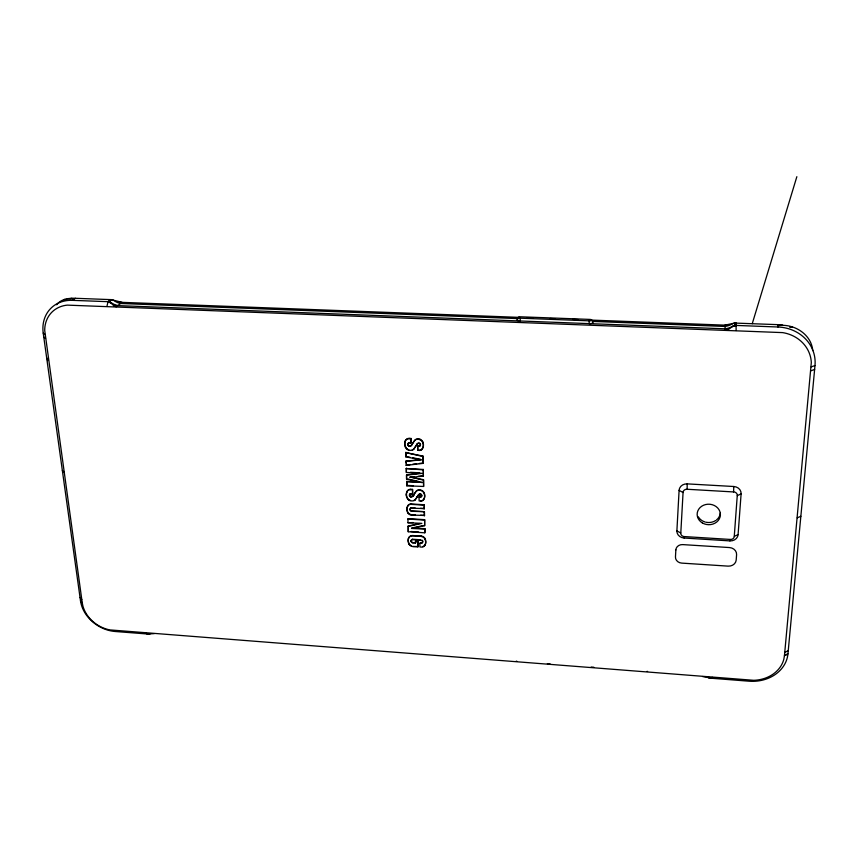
<?xml version="1.0" encoding="UTF-8"?>
<svg xmlns="http://www.w3.org/2000/svg" width="858" height="858" viewBox="0 0 858 858"><rect width="100%" height="100%" fill="white"/><g stroke="black" fill="none" stroke-linecap="round" stroke-linejoin="round"><path stroke-width="1.29" d="M687.14 489.264L686.518 489.264A3.797 3.368 3.3 0 0 683.097 491.977L680.769 533.515A3.743 3.282 4.5 0 0 683.826 536.54L730.78 539.467A3.786 3.303 1.7 0 0 734.234 536.84L737.29 495.077A3.84 3.389 0.3 0 0 734.201 491.977L687.14 489.264L687.194 483.88L733.805 486.507A7.819 6.907 0.3 0 1 741.108 493.854L738.084 534.663A7.711 6.735 1.7 0 1 729.901 540.894L684.116 538.03A7.625 6.692 4.4 0 1 676.887 530.888L679.096 490.326A7.733 6.875 3.3 0 1 687.194 483.88M423.369 500.021L423.53 499.624A8.14 7.186 23.3 0 0 424.774 496.224L424.785 495.602A8.14 7.186 23.3 0 0 423.981 492.546A4.547 4.011 23.1 0 0 421.375 490.24A5.062 4.472 23.1 0 0 417.985 490.036A3.99 3.518 23.2 0 0 416.162 491.226A29.483 25.987 21.4 0 0 414.382 493.843L413.931 494.712L414.221 494.24A29.494 26.008 21.4 0 1 415.991 491.623A3.99 3.529 23.2 0 1 417.814 490.433A5.062 4.472 23.1 0 1 421.214 490.626A4.547 4.011 23.1 0 1 423.82 492.932A8.151 7.196 23.3 0 1 424.613 495.999L424.603 496.621A8.151 7.196 23.3 0 1 423.369 500.021A3.035 2.681 22.9 0 1 420.924 501.083L419.144 500.975L419.036 497.125L420.334 496.793A1.619 1.426 23.1 0 0 421.696 496.149L421.718 495.827A1.619 1.437 23.1 0 0 420.088 494.272A1.855 1.641 23 0 0 418.704 494.776A9.91 8.741 22.5 0 0 417.996 495.699M778.013 327.005L736.261 325.429C732.121 325.386 729.611 329.976 725.353 330.115L724.892 325.139L734.77 323.069L777.509 324.635L778.013 327.005A40.004 36.401 -8.9 0 1 814.993 365.54L787.944 653.871L784.448 655.716L811.314 362.451A35.993 32.733 -8.8 0 0 782.678 332.614L67.289 305.126A33.022 27.799 44.3 0 0 44.723 330.502L82.239 602.82L80.502 600.847L43.222 333.119A36.712 30.92 44.3 0 1 72.394 300.343L75.365 298.284L111.358 299.635L122.029 302.348L116.248 306.735C112.698 306.317 111.476 301.909 108.033 301.684L72.394 300.343M589.21 320.838L519.68 318.168A2.306 0.729 0.1 0 1 518.243 317.417A2.306 0.729 0.1 0 1 520.195 316.784L590.197 319.423A2.327 0.729 1.1 0 1 591.773 320.195A2.327 0.729 1.1 0 1 589.907 320.838L589.21 320.838L589.156 323.627A3.657 1.158 1.1 0 0 592.438 323.166A3.657 1.158 1.1 0 0 592.674 322.007M736.153 330.523L735.982 323.08L734.77 323.069A5.48 5.073 -8.6 0 0 732.496 323.841L730.373 324.925A19.777 18.436 -9.2 0 1 725.01 326.458L592.288 321.418M733.569 491.902L733.805 486.507M520.345 318.221L520.098 320.978A3.614 1.148 0.1 0 1 517.202 320.291A3.614 1.148 0.1 0 1 517.621 319.155M409.556 494.669L413.685 495.034L414.103 494.326M735.832 323.895L735.982 323.08M729.901 540.894L730.158 539.467M684.116 538.03L684.437 536.615M106.928 306.381L108.033 301.684L110.832 299.614L111.905 299.689L108.033 301.684L110.736 302.906M712.183 677.284L711.893 678.292L710.821 678.163A4.923 4.108 5.6 0 1 708.88 677.327M752.241 323.702L796.857 176.684M422.758 541.108A1.802 1.566 21.9 0 1 421.471 542.932L419.841 543.253L419.948 546.986L421.407 547.082A4.054 3.518 21.8 0 0 424.924 545.28L425.085 544.862A8.483 7.379 22.1 0 0 424.914 538.352A4.033 3.507 21.9 0 0 421.278 536.089L412.623 535.531A4.58 3.979 22.4 0 0 408.644 537.966L408.472 538.384A8.43 7.325 22.2 0 0 409.041 544.219A4.172 3.625 22.3 0 0 412.762 546.514L417.932 546.857L417.943 541.183L415.615 541.023L415.486 542.975L412.655 542.792A1.469 1.276 22.4 0 1 411.196 541.58A3.024 2.628 22.3 0 1 411.164 540.797L411.336 540.39A1.63 1.426 22.4 0 1 412.591 539.253L420.13 539.736M424.924 545.28A8.494 7.379 22.1 0 0 424.753 538.77L424.914 538.352M419.841 543.253L421.471 542.932M419.519 523.519L408.236 526.029L408.226 531.745L424.817 532.807L424.882 528.657L411.69 528.024L423.487 525.546M408.472 538.384A4.58 3.979 22.4 0 1 412.451 535.939L421.278 536.089M424.817 532.807L424.882 528.657M417.932 546.857L417.943 541.183M424.721 529.075L411.518 528.442L424.635 525.686L424.646 519.669L408.011 518.64L407.947 522.747L421.857 523.369L408.065 526.437M424.635 525.686L424.646 519.669M415.486 542.975L415.615 541.023M424.442 511.679L411.282 511.282A1.791 1.566 23.2 0 1 411.186 508.183L424.356 508.569L424.26 504.751L411.25 503.968A3.915 3.443 23.3 0 0 407.958 505.534L407.786 505.93A8.183 7.186 23 0 0 407.818 512.88A4.022 3.529 23.2 0 0 411.4 515.068L424.538 515.465L424.442 511.679L411.454 510.885A1.78 1.566 23.2 0 1 410.414 508.29M412.762 546.514L418.093 546.439M412.655 542.792L415.658 542.556M411.196 541.58L411.357 541.162A3.024 2.628 22.3 0 1 411.336 540.39M411.164 540.797A1.641 1.426 22.4 0 1 412.43 539.671L412.591 539.253M409.041 544.219L409.212 543.8A8.419 7.325 22.2 0 1 408.966 543.339M424.195 508.966L424.26 504.751M408.226 531.745L408.236 526.029M420.924 501.083L421.085 500.686A3.035 2.681 22.9 0 0 421.814 500.643M419.036 497.125L420.334 496.793M407.947 522.747L413.181 522.565M420.088 494.272L420.248 493.876A1.619 1.426 23.1 0 1 421.653 494.691M411.4 515.068L415.454 514.907M423.605 486.454L423.616 479.719L410.167 477.016L423.444 480.115L423.605 486.454L406.789 485.821L406.842 481.392L418.543 482.067M412.719 496.385L412.891 495.988A5.395 4.762 23.9 0 0 413.685 495.034L413.513 495.431A5.405 4.762 23.9 0 1 412.719 496.385A2.51 2.209 23.7 0 1 410.8 496.943A1.459 1.287 23.7 0 1 409.631 496.203A1.941 1.716 23.6 0 1 409.577 494.519A1.78 1.566 23.6 0 1 411.079 493.779L412.666 493.468L412.548 489.392L410.757 489.285A3.882 3.421 23.7 0 0 408.494 489.854A4.805 4.247 23.7 0 0 407.057 491.495L406.885 491.891A8.58 7.572 23.4 0 0 406.274 494.937L406.317 495.474A8.58 7.572 23.4 0 0 407.078 498.069A5.298 4.676 23.6 0 0 408.687 500A3.947 3.475 23.6 0 0 410.993 500.89A9.202 8.13 23.7 0 0 413.599 500.761A2.917 2.574 23.5 0 0 415.122 499.871L415.293 499.474A34.052 30.073 25.6 0 0 417.063 497.007L418.157 495.302A9.91 8.741 22.5 0 1 418.876 494.39A1.855 1.641 23 0 1 420.248 493.876M411.186 508.183L415.261 508.011M406.671 481.778L422.447 482.293M415.122 499.871A34.073 30.084 25.6 0 0 416.891 497.404L417.063 497.007M407.786 505.93A3.915 3.443 23.3 0 1 411.068 504.365L411.25 503.968M409.985 477.402L423.337 476.147L423.348 469.465L406.252 468.543L406.37 472.458L422.029 473.348L406.456 475.193L406.585 479.139L422.275 482.679M407.818 512.88L408 512.483A8.172 7.186 23 0 1 407.271 510.746M413.535 495.388L414.049 494.519M423.337 476.147L423.348 469.465M408.687 500L408.858 499.603A5.298 4.665 23.6 0 1 407.453 498.037M410.8 496.943L410.971 496.546A2.51 2.209 23.7 0 0 412.891 495.988M412.494 493.865L412.548 489.392M409.631 496.203L409.802 495.806A1.941 1.716 23.6 0 1 409.749 494.133A1.77 1.566 23.6 0 1 410.017 493.8M423.005 463.384L422.994 456.091L405.748 452.584L405.888 456.906L421.675 459.899L406.016 461.207L406.156 465.379L423.005 463.384L422.994 456.091M406.885 491.891A4.816 4.247 23.7 0 1 408.322 490.24A3.882 3.421 23.7 0 1 410.585 489.671L410.757 489.285M406.274 495.002L406.456 494.605A8.569 7.561 23.4 0 1 407.057 491.495M406.789 485.821L406.842 481.392M420.291 443.865A1.652 1.48 24.7 0 1 418.951 446.042L417.631 446.353L417.749 450.332L419.551 450.429A3.089 2.767 24.6 0 0 422.039 449.313L422.211 448.949A8.28 7.422 25 0 0 422.662 441.623A4.622 4.14 24.8 0 0 420.012 439.264A5.148 4.612 24.8 0 0 416.57 439.082A4.054 3.636 24.9 0 0 414.714 440.326A29.944 26.834 22.8 0 0 412.913 443.039L412.044 444.605A5.598 5.019 25.7 0 1 411.218 445.634A2.553 2.284 25.5 0 1 409.266 446.224A1.48 1.319 25.4 0 1 408.076 445.463A1.973 1.77 25.4 0 1 408.022 443.736L408.204 443.371A1.802 1.619 25.4 0 1 409.727 442.589L411.164 442.674L411.036 438.459L409.223 438.363A3.936 3.529 25.5 0 0 406.928 438.964A4.891 4.387 25.5 0 0 405.469 440.669L405.287 441.033A8.719 7.808 25.2 0 0 405.491 447.415A5.384 4.826 25.3 0 0 407.121 449.388A4.011 3.593 25.3 0 0 409.47 450.3A9.352 8.387 25.5 0 0 412.119 450.139A2.96 2.649 25.2 0 0 413.663 449.217A34.642 31.049 27.7 0 0 415.465 446.653L415.551 446.514M419.551 450.429L419.723 450.053A3.078 2.767 24.6 0 0 420.463 450.01M406.585 479.139L406.638 474.817L419.605 473.273M422.039 449.313A8.28 7.422 25 0 0 422.49 441.999L422.662 441.623M406.37 472.458L406.424 468.168M417.631 446.353L418.951 446.042M417.749 450.332L417.803 445.988M415.905 445.956L416.516 444.98A10.103 9.063 24.1 0 1 417.299 443.94A1.888 1.695 24.7 0 1 418.704 443.404L418.876 443.039M417.299 443.94L417.471 443.565A1.888 1.695 24.7 0 1 418.093 443.157M412.741 443.404A29.966 26.845 22.8 0 1 414.543 440.69A4.054 3.636 24.9 0 1 416.387 439.446A5.148 4.622 24.8 0 1 419.841 439.628L420.012 439.264M406.156 465.379L410.221 464.543M413.663 449.217L413.846 448.841A34.62 31.027 27.7 0 0 415.637 446.289L415.722 446.235M416.516 444.98L416.688 444.616A10.103 9.052 24.1 0 1 417.471 443.565M406.016 461.207L420.538 459.631M411.218 445.634L411.39 445.27A5.598 5.019 25.7 0 0 412.226 444.229L412.162 444.401M405.888 456.906L405.931 452.22M409.266 446.224L409.448 445.86A2.542 2.284 25.5 0 0 411.39 445.27M408.022 443.736A1.802 1.619 25.4 0 1 409.545 442.964L411.164 442.674M410.993 443.039L411.036 438.459M408.076 445.463L408.258 445.098A1.973 1.77 25.4 0 1 408.204 443.371M405.491 447.415L405.662 447.05A8.709 7.808 25.2 0 1 405.469 440.669M405.287 441.033A4.891 4.387 25.5 0 1 406.746 439.328A3.947 3.539 25.5 0 1 409.051 438.728L409.223 438.363M415.991 445.817L416.334 445.259M416.891 497.404L417.245 496.868M417.406 496.471L418.103 495.398L421.879 495.516M702.541 676.533L711.893 678.292L711.357 678.249L749.098 681.209A36.347 30.47 3.4 0 0 787.944 653.871L784.469 655.512L783.847 659.159A32.69 27.381 3.4 0 1 753.764 680.308L109.803 629.901A29.805 23.906 32.9 0 1 82.947 606.188L82.229 602.724L80.502 600.847A33.14 26.598 32.9 0 0 115.176 631.499L148.391 634.062A4.537 3.647 31.2 0 0 149.871 633.665M56.66 304.783C60.939 299.013 68.672 298.016 75.365 298.284M784.759 652.455L788.255 650.611M737.29 495.634L741.108 493.854M734.319 536.293L738.084 534.663M797.232 517.814L800.857 516.312M810.864 370.806L814.628 369.444M811.228 366.881L814.993 365.54M732.796 326.501L736.261 325.429L735.049 325.461A5.502 5.094 -8.4 0 0 732.764 326.201A19.873 18.522 -9 0 1 725.235 328.829M733.054 326.308L736.261 325.429L735.349 325.429L735.07 323.058L735.049 325.45L736.261 325.429L733.322 326.126M145.828 632.947L147.458 634.03L154.279 633.612M733.59 325.965L736.261 325.429L734.748 325.525M733.88 325.826L736.261 325.429L734.459 325.611M778.303 325.654C793.714 323.284 811.443 334.18 812.73 350.59M734.158 325.708L736.261 325.429M412.805 464.232L416.698 463.77M419.294 463.459L423.176 462.998M410.167 477.016L414.167 476.64M418.168 476.265L423.509 475.761M148.391 634.062L147.458 634.03L149.753 633.987M66.516 299.517L64.028 299.539L66.474 299.753M789.8 327.048L792.374 327.027L789.843 326.823M149.624 634.019L147.458 634.03L149.474 634.041M646.953 671.406L647.586 671.406M110.553 302.713L108.033 301.684L109.073 301.78A5.127 4.376 45.3 0 1 111.09 302.638A18.597 15.97 46.1 0 0 117.75 305.598M149.313 634.062L147.458 634.03L148.777 634.094M149.153 634.073L147.458 634.03L148.97 634.083M110.371 302.531L108.033 301.684L108.805 301.748M118.082 302.198L519.412 317.374M527.413 317.674L532.754 317.878M550.096 318.533L555.437 318.736M572.779 319.391L578.12 319.594M590.132 320.045L727.552 325.246M518.253 318.608L120.506 303.507A18.501 15.905 46.2 0 1 115.776 301.716L113.878 300.568A5.094 4.365 45.4 0 0 111.872 299.71L111.358 299.635M115.09 305.502L728.817 328.957M406.971 485.435L413.438 485.682M409.051 438.728L410.864 438.824M410.467 472.297L419.583 472.822M410.585 489.671L412.376 489.779M411.068 504.365L424.099 505.147M420.463 508.333L424.356 508.569M420.645 515.218L424.538 515.465M407.829 519.047L424.485 520.077M410.95 531.499L418.607 531.981M412.43 539.671L421.224 540.24A1.802 1.566 21.9 0 1 421.31 543.35M415.444 541.441L417.782 541.591M777.509 324.635L782.689 325.032M67.342 298.723L71.246 299.013M406.252 468.543L423.176 469.852M547.383 663.62L550.042 663.824M591.194 667.041L593.854 667.256M710.821 678.195L711.893 678.292L708.89 677.809M710.563 678.152L711.893 678.292L709.105 677.874M709.566 677.981L711.893 678.292L709.33 677.927M709.802 678.035L711.893 678.292L710.049 678.077M110.178 302.359L108.033 301.684L109.298 301.877M516.248 661.143L516.848 661.228M109.974 302.22L108.033 301.684L109.524 301.973M407.378 456.778L410.006 457.282M412.634 457.775L420.527 459.277M71.128 298.316L74.324 298.97M408.065 479.054L418.522 481.413M405.748 452.584L422.833 456.467M108.033 301.684L109.749 302.08M676.887 530.888L680.759 532.979M679.096 490.326L683.022 492.524M43.779 337.055L45.549 338.406M43.222 333.119L45.024 334.566M62.366 470.559L64.125 472.243M80.041 597.511L81.789 599.581M406.456 494.54L406.488 495.077A8.569 7.561 23.4 0 0 407.024 497.168M406.199 460.832L406.263 462.912M424.281 512.087L424.378 515.873M720.259 513.03A11.604 10.221 2.4 0 1 716.376 520.034M715.593 520.581A11.604 10.221 2.4 0 1 706.016 522.232M705.051 521.986A11.604 10.221 2.4 0 1 698.337 516.838M47.598 360.596A8.955 4.172 -87.7 0 1 47.394 358.322M411.572 514.661A4.011 3.529 23.2 0 1 410.145 514.339M409.813 514.178A4.011 3.529 23.2 0 1 408.183 512.773M410.971 496.546A1.448 1.276 23.7 0 1 409.802 495.806M407.132 510.145A8.172 7.186 23 0 1 407.958 505.534M421.675 496.203A1.619 1.437 23.1 0 1 420.163 497.19M423.53 499.624A3.035 2.681 22.9 0 1 422.479 500.45M410.682 508.054A1.78 1.566 23.2 0 1 411.357 507.775M422.211 448.949A3.078 2.767 24.6 0 1 420.924 449.892M419.294 443.103A1.652 1.48 24.7 0 1 420.034 443.532M418.704 443.404A1.652 1.48 24.7 0 1 420.366 444.991A1.652 1.48 24.7 0 1 418.779 446.417M419.841 439.628A4.622 4.151 24.8 0 1 422.49 441.999M415.293 499.474A2.917 2.563 23.5 0 1 413.921 500.321M410.553 500.396A3.947 3.475 23.6 0 1 409.202 499.839M409.448 445.86A1.48 1.319 25.4 0 1 408.258 445.098M407.132 448.884A5.384 4.816 25.3 0 1 406.499 448.284M406.231 447.951A5.384 4.816 25.3 0 1 405.662 447.05M408.816 449.785A4.011 3.593 25.3 0 1 407.475 449.152M413.846 448.841A2.96 2.649 25.2 0 1 412.29 449.774M425.085 544.862A4.043 3.518 21.8 0 1 424.238 545.881M423.959 546.074A4.043 3.518 21.8 0 1 422.662 546.589M421.117 536.497A4.033 3.518 21.9 0 1 424.753 538.77M422.104 540.175A1.802 1.566 21.9 0 1 422.608 540.765M408.762 542.857A8.419 7.325 22.2 0 1 408.644 537.966M411.443 545.752A4.172 3.625 22.3 0 1 409.212 543.8M412.827 542.374A1.469 1.276 22.4 0 1 411.357 541.162M675.847 549.935L675.46 556.971A6.574 5.727 5.1 0 0 681.692 563.105L728.088 566.13A7.647 6.628 2.5 0 0 736.196 560.038L736.593 554.686A7.658 6.65 2.3 0 0 729.418 547.554L682.743 544.605A6.596 5.749 5 0 0 675.847 549.935M702.359 522.94A11.637 10.253 2.5 0 0 720.388 515.175A11.637 10.253 2.5 0 0 703.571 505.233A11.637 10.253 2.5 0 0 702.359 522.94"/></g></svg>
